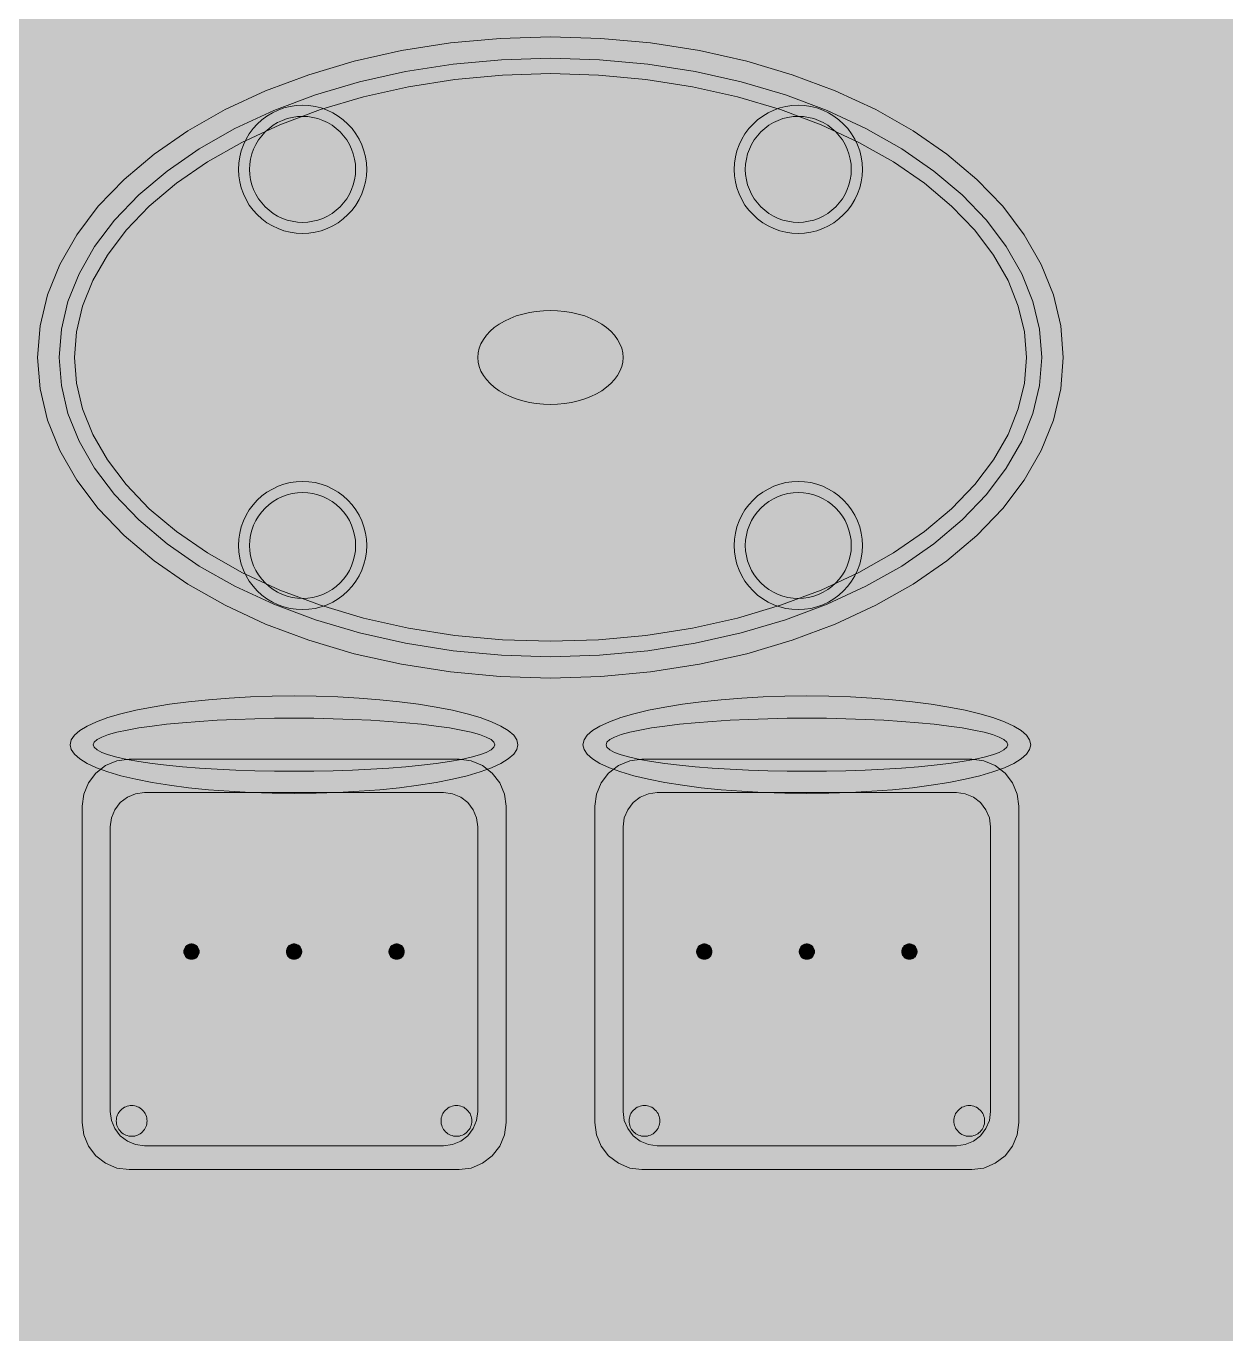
# Model space of a CAD drawing. Header units: metres. Extents: x 2172.2 to 2210.6, y 415.3 to 458.1.
# Drawn here: x 2206.698 to 2208.102, y 434.449 to 435.979 of the extents above; entities that cross this region are included whole.
import ezdxf

# ---------------------------------------------------------------- set-up
doc = ezdxf.new("R2010")
doc.units = ezdxf.units.M
for name, color, linetype, lineweight in [('NC_N1_CHAIRS', 7, 'CONTINUOUS', 13), ('NC_N1_FLOOR_DECOR', 32, 'CONTINUOUS', 13), ('NC_N1_TABLES', 7, 'CONTINUOUS', 13)]:
    doc.layers.add(name, color=color, linetype=linetype, lineweight=lineweight)

# ---------------------------------------------------------------- blocks, each defined once
blk = doc.blocks.new('NC_N1_MIXED_FLOOR_TRIANGLE_L_3')
at = {"true_color": 0xeff0ee}
h = blk.add_hatch(color=256, dxfattribs=at)
h.dxf.hatch_style = 1
h.paths.add_polyline_path([(20.1194, 2.6407), (20.1194, 2.6399), (20.1195, 2.6395), (20.1202, 2.6236), (20.1205, 2.6212), (20.1209, 2.6188), (20.1217, 2.6165), (20.1226, 2.6142), (20.1238, 2.612), (20.1251, 2.61), (20.1267, 2.6081), (20.1284, 2.6064), (20.1303, 2.6048), (20.1323, 2.6034), (20.1345, 2.6023), (20.1368, 2.6013), (20.1391, 2.6006), (20.1415, 2.6001), (20.143, 2.6), (20.144, 2.5999), (20.1598, 2.5991), (20.1611, 2.5991), (20.2171, 2.5991), (20.2514, 2.5991), (20.2514, -5.093), (12.4273, 2.7311), (20.1194, 2.7311), (20.1194, 2.6753)])
blk = doc.blocks.new('NC_N1_DINING_2')
at = {"true_color": 0xf6f5ef}
h = blk.add_hatch(color=256, dxfattribs=at)
h.dxf.hatch_style = 1
h.paths.add_polyline_path([(0.6, 0), (0.5971, 0.0368), (0.5885, 0.0732), (0.5742, 0.1089), (0.5543, 0.1435), (0.5292, 0.1768), (0.4989, 0.2083), (0.4638, 0.2379), (0.4243, 0.2652), (0.3806, 0.2899), (0.3333, 0.3118), (0.2828, 0.3307), (0.2296, 0.3465), (0.1742, 0.3589), (0.1171, 0.3678), (0.0588, 0.3732), (0, 0.375), (-0.0588, 0.3732), (-0.1171, 0.3678), (-0.1742, 0.3589), (-0.2296, 0.3465), (-0.2828, 0.3307), (-0.3333, 0.3118), (-0.3806, 0.2899), (-0.4243, 0.2652), (-0.4638, 0.2379), (-0.4989, 0.2083), (-0.5292, 0.1768), (-0.5543, 0.1435), (-0.5742, 0.1089), (-0.5885, 0.0732), (-0.5971, 0.0368), (-0.6, 0), (-0.5971, -0.0368), (-0.5885, -0.0732), (-0.5742, -0.1089), (-0.5543, -0.1435), (-0.5292, -0.1768), (-0.4989, -0.2083), (-0.4638, -0.2379), (-0.4243, -0.2652), (-0.3806, -0.2899), (-0.3333, -0.3118), (-0.2828, -0.3307), (-0.2296, -0.3465), (-0.1742, -0.3589), (-0.1171, -0.3678), (-0.0588, -0.3732), (0, -0.375), (0.0588, -0.3732), (0.1171, -0.3678), (0.1742, -0.3589), (0.2296, -0.3465), (0.2828, -0.3307), (0.3333, -0.3118), (0.3806, -0.2899), (0.4243, -0.2652), (0.4638, -0.2379), (0.4989, -0.2083), (0.5292, -0.1768), (0.5543, -0.1435), (0.5742, -0.1089), (0.5885, -0.0732), (0.5971, -0.0368)])
at = {"color": 0, "linetype": 'CONTINUOUS', "lineweight": -2, "true_color": 0x2d3540}
blk.add_lwpolyline([(0.6, 0), (0.5971, 0.0368), (0.5885, 0.0732), (0.5742, 0.1089), (0.5543, 0.1435), (0.5292, 0.1768), (0.4989, 0.2083), (0.4638, 0.2379), (0.4243, 0.2652), (0.3806, 0.2899), (0.3333, 0.3118), (0.2828, 0.3307), (0.2296, 0.3465), (0.1742, 0.3589), (0.1171, 0.3678), (0.0588, 0.3732), (0, 0.375), (-0.0588, 0.3732), (-0.1171, 0.3678), (-0.1742, 0.3589), (-0.2296, 0.3465), (-0.2828, 0.3307), (-0.3333, 0.3118), (-0.3806, 0.2899), (-0.4243, 0.2652), (-0.4638, 0.2379), (-0.4989, 0.2083), (-0.5292, 0.1768), (-0.5543, 0.1435), (-0.5742, 0.1089), (-0.5885, 0.0732), (-0.5971, 0.0368), (-0.6, 0), (-0.5971, -0.0368), (-0.5885, -0.0732), (-0.5742, -0.1089), (-0.5543, -0.1435), (-0.5292, -0.1768), (-0.4989, -0.2083), (-0.4638, -0.2379), (-0.4243, -0.2652), (-0.3806, -0.2899), (-0.3333, -0.3118), (-0.2828, -0.3307), (-0.2296, -0.3465), (-0.1742, -0.3589), (-0.1171, -0.3678), (-0.0588, -0.3732), (0, -0.375), (0.0588, -0.3732), (0.1171, -0.3678), (0.1742, -0.3589), (0.2296, -0.3465), (0.2828, -0.3307), (0.3333, -0.3118), (0.3806, -0.2899), (0.4243, -0.2652), (0.4638, -0.2379), (0.4989, -0.2083), (0.5292, -0.1768), (0.5543, -0.1435), (0.5742, -0.1089), (0.5885, -0.0732), (0.5971, -0.0368)], close=True, dxfattribs=at)
at = {"color": 0, "linetype": 'CONTINUOUS', "lineweight": -2, "true_color": 0xa38246}
for points in [[(0.5749, 0), (0.5723, -0.0329), (0.5646, -0.0656), (0.5516, -0.0979), (0.5334, -0.1297), (0.5101, -0.1605), (0.4818, -0.1901), (0.4486, -0.218), (0.411, -0.244), (0.3692, -0.2676), (0.3237, -0.2887), (0.2749, -0.307), (0.2233, -0.3222), (0.1695, -0.3343), (0.114, -0.343), (0.0573, -0.3482), (0, -0.35), (-0.0573, -0.3482), (-0.114, -0.343), (-0.1695, -0.3343), (-0.2233, -0.3222), (-0.2749, -0.307), (-0.3237, -0.2887), (-0.3692, -0.2676), (-0.411, -0.244), (-0.4486, -0.218), (-0.4818, -0.1901), (-0.5101, -0.1605), (-0.5334, -0.1297), (-0.5516, -0.0979), (-0.5646, -0.0656), (-0.5723, -0.0329), (-0.5749, 0), (-0.5723, 0.0329), (-0.5646, 0.0656), (-0.5516, 0.0979), (-0.5334, 0.1297), (-0.5101, 0.1605), (-0.4818, 0.1901), (-0.4486, 0.218), (-0.411, 0.244), (-0.3692, 0.2676), (-0.3237, 0.2887), (-0.2749, 0.307), (-0.2233, 0.3222), (-0.1695, 0.3343), (-0.114, 0.343), (-0.0573, 0.3482), (0, 0.35), (0.0573, 0.3482), (0.114, 0.343), (0.1695, 0.3343), (0.2233, 0.3222), (0.2749, 0.307), (0.3237, 0.2887), (0.3692, 0.2676), (0.411, 0.244), (0.4486, 0.218), (0.4818, 0.1901), (0.5101, 0.1605), (0.5334, 0.1297), (0.5516, 0.0979), (0.5646, 0.0656), (0.5723, 0.0329)], [(0.5569, 0), (0.5545, -0.0301), (0.5474, -0.0601), (0.5354, -0.0901), (0.5184, -0.1198), (0.4964, -0.1488), (0.4694, -0.1769), (0.4377, -0.2037), (0.4014, -0.2287), (0.361, -0.2516), (0.3167, -0.2721), (0.2692, -0.2899), (0.2188, -0.3048), (0.1661, -0.3166), (0.1117, -0.3251), (0.0562, -0.3303), (0, -0.332), (-0.0562, -0.3303), (-0.1117, -0.3251), (-0.1661, -0.3166), (-0.2188, -0.3048), (-0.2692, -0.2899), (-0.3167, -0.2721), (-0.361, -0.2516), (-0.4014, -0.2287), (-0.4377, -0.2037), (-0.4694, -0.1769), (-0.4964, -0.1488), (-0.5184, -0.1198), (-0.5354, -0.0901), (-0.5474, -0.0601), (-0.5545, -0.0301), (-0.5569, 0), (-0.5545, 0.0301), (-0.5474, 0.0601), (-0.5354, 0.0901), (-0.5184, 0.1198), (-0.4964, 0.1488), (-0.4694, 0.1769), (-0.4377, 0.2037), (-0.4014, 0.2287), (-0.361, 0.2516), (-0.3167, 0.2721), (-0.2692, 0.2899), (-0.2188, 0.3048), (-0.1661, 0.3166), (-0.1117, 0.3251), (-0.0562, 0.3303), (0, 0.332), (0.0562, 0.3303), (0.1117, 0.3251), (0.1661, 0.3166), (0.2188, 0.3048), (0.2692, 0.2899), (0.3167, 0.2721), (0.361, 0.2516), (0.4014, 0.2287), (0.4377, 0.2037), (0.4694, 0.1769), (0.4964, 0.1488), (0.5184, 0.1198), (0.5354, 0.0901), (0.5474, 0.0601), (0.5545, 0.0301)], [(-0.228, 0.22), (-0.2283, 0.2139), (-0.2292, 0.2079), (-0.2307, 0.202), (-0.2327, 0.1963), (-0.2353, 0.1908), (-0.2384, 0.1856), (-0.2421, 0.1807), (-0.2462, 0.1762), (-0.2507, 0.1721), (-0.2556, 0.1684), (-0.2608, 0.1653), (-0.2663, 0.1627), (-0.272, 0.1607), (-0.2779, 0.1592), (-0.2839, 0.1583), (-0.29, 0.158), (-0.2961, 0.1583), (-0.3021, 0.1592), (-0.308, 0.1607), (-0.3137, 0.1627), (-0.3192, 0.1653), (-0.3244, 0.1684), (-0.3293, 0.1721), (-0.3338, 0.1762), (-0.3379, 0.1807), (-0.3416, 0.1856), (-0.3447, 0.1908), (-0.3473, 0.1963), (-0.3493, 0.202), (-0.3508, 0.2079), (-0.3517, 0.2139), (-0.352, 0.22), (-0.3517, 0.2261), (-0.3508, 0.2321), (-0.3493, 0.238), (-0.3473, 0.2437), (-0.3447, 0.2492), (-0.3416, 0.2544), (-0.3379, 0.2593), (-0.3338, 0.2638), (-0.3293, 0.2679), (-0.3244, 0.2716), (-0.3192, 0.2747), (-0.3137, 0.2773), (-0.308, 0.2793), (-0.3021, 0.2808), (-0.2961, 0.2817), (-0.29, 0.282), (-0.2839, 0.2817), (-0.2779, 0.2808), (-0.272, 0.2793), (-0.2663, 0.2773), (-0.2608, 0.2747), (-0.2556, 0.2716), (-0.2507, 0.2679), (-0.2462, 0.2638), (-0.2421, 0.2593), (-0.2384, 0.2544), (-0.2353, 0.2492), (-0.2327, 0.2437), (-0.2307, 0.238), (-0.2292, 0.2321), (-0.2283, 0.2261)], [(0.352, 0.22), (0.3517, 0.2139), (0.3508, 0.2079), (0.3493, 0.202), (0.3473, 0.1963), (0.3447, 0.1908), (0.3416, 0.1856), (0.3379, 0.1807), (0.3338, 0.1762), (0.3293, 0.1721), (0.3244, 0.1684), (0.3192, 0.1653), (0.3137, 0.1627), (0.308, 0.1607), (0.3021, 0.1592), (0.2961, 0.1583), (0.29, 0.158), (0.2839, 0.1583), (0.2779, 0.1592), (0.272, 0.1607), (0.2663, 0.1627), (0.2608, 0.1653), (0.2556, 0.1684), (0.2507, 0.1721), (0.2462, 0.1762), (0.2421, 0.1807), (0.2384, 0.1856), (0.2353, 0.1908), (0.2327, 0.1963), (0.2307, 0.202), (0.2292, 0.2079), (0.2283, 0.2139), (0.228, 0.22), (0.2283, 0.2261), (0.2292, 0.2321), (0.2307, 0.238), (0.2327, 0.2437), (0.2353, 0.2492), (0.2384, 0.2544), (0.2421, 0.2593), (0.2462, 0.2638), (0.2507, 0.2679), (0.2556, 0.2716), (0.2608, 0.2747), (0.2663, 0.2773), (0.272, 0.2793), (0.2779, 0.2808), (0.2839, 0.2817), (0.29, 0.282), (0.2961, 0.2817), (0.3021, 0.2808), (0.308, 0.2793), (0.3137, 0.2773), (0.3192, 0.2747), (0.3244, 0.2716), (0.3293, 0.2679), (0.3338, 0.2638), (0.3379, 0.2593), (0.3416, 0.2544), (0.3447, 0.2492), (0.3473, 0.2437), (0.3493, 0.238), (0.3508, 0.2321), (0.3517, 0.2261)], [(0.085, 0), (0.0846, 0.0054), (0.0834, 0.0107), (0.0813, 0.016), (0.0785, 0.021), (0.075, 0.0259), (0.0707, 0.0306), (0.0657, 0.0349), (0.0601, 0.0389), (0.0539, 0.0425), (0.0472, 0.0457), (0.0401, 0.0485), (0.0325, 0.0508), (0.0247, 0.0526), (0.0166, 0.0539), (0.0083, 0.0547), (0, 0.055), (-0.0083, 0.0547), (-0.0166, 0.0539), (-0.0247, 0.0526), (-0.0325, 0.0508), (-0.0401, 0.0485), (-0.0472, 0.0457), (-0.0539, 0.0425), (-0.0601, 0.0389), (-0.0657, 0.0349), (-0.0707, 0.0306), (-0.075, 0.0259), (-0.0785, 0.021), (-0.0813, 0.016), (-0.0834, 0.0107), (-0.0846, 0.0054), (-0.085, 0), (-0.0846, -0.0054), (-0.0834, -0.0107), (-0.0813, -0.016), (-0.0785, -0.021), (-0.075, -0.0259), (-0.0707, -0.0306), (-0.0657, -0.0349), (-0.0601, -0.0389), (-0.0539, -0.0425), (-0.0472, -0.0457), (-0.0401, -0.0485), (-0.0325, -0.0508), (-0.0247, -0.0526), (-0.0166, -0.0539), (-0.0083, -0.0547), (0, -0.055), (0.0083, -0.0547), (0.0166, -0.0539), (0.0247, -0.0526), (0.0325, -0.0508), (0.0401, -0.0485), (0.0472, -0.0457), (0.0539, -0.0425), (0.0601, -0.0389), (0.0657, -0.0349), (0.0707, -0.0306), (0.075, -0.0259), (0.0785, -0.021), (0.0813, -0.016), (0.0834, -0.0107), (0.0846, -0.0054)], [(-0.228, -0.22), (-0.2283, -0.2261), (-0.2292, -0.2321), (-0.2307, -0.238), (-0.2327, -0.2437), (-0.2353, -0.2492), (-0.2384, -0.2544), (-0.2421, -0.2593), (-0.2462, -0.2638), (-0.2507, -0.2679), (-0.2556, -0.2716), (-0.2608, -0.2747), (-0.2663, -0.2773), (-0.272, -0.2793), (-0.2779, -0.2808), (-0.2839, -0.2817), (-0.29, -0.282), (-0.2961, -0.2817), (-0.3021, -0.2808), (-0.308, -0.2793), (-0.3137, -0.2773), (-0.3192, -0.2747), (-0.3244, -0.2716), (-0.3293, -0.2679), (-0.3338, -0.2638), (-0.3379, -0.2593), (-0.3416, -0.2544), (-0.3447, -0.2492), (-0.3473, -0.2437), (-0.3493, -0.238), (-0.3508, -0.2321), (-0.3517, -0.2261), (-0.352, -0.22), (-0.3517, -0.2139), (-0.3508, -0.2079), (-0.3493, -0.202), (-0.3473, -0.1963), (-0.3447, -0.1908), (-0.3416, -0.1856), (-0.3379, -0.1807), (-0.3338, -0.1762), (-0.3293, -0.1721), (-0.3244, -0.1684), (-0.3192, -0.1653), (-0.3137, -0.1627), (-0.308, -0.1607), (-0.3021, -0.1592), (-0.2961, -0.1583), (-0.29, -0.158), (-0.2839, -0.1583), (-0.2779, -0.1592), (-0.272, -0.1607), (-0.2663, -0.1627), (-0.2608, -0.1653), (-0.2556, -0.1684), (-0.2507, -0.1721), (-0.2462, -0.1762), (-0.2421, -0.1807), (-0.2384, -0.1856), (-0.2353, -0.1908), (-0.2327, -0.1963), (-0.2307, -0.202), (-0.2292, -0.2079), (-0.2283, -0.2139)], [(0.352, -0.22), (0.3517, -0.2261), (0.3508, -0.2321), (0.3493, -0.238), (0.3473, -0.2437), (0.3447, -0.2492), (0.3416, -0.2544), (0.3379, -0.2593), (0.3338, -0.2638), (0.3293, -0.2679), (0.3244, -0.2716), (0.3192, -0.2747), (0.3137, -0.2773), (0.308, -0.2793), (0.3021, -0.2808), (0.2961, -0.2817), (0.29, -0.282), (0.2839, -0.2817), (0.2779, -0.2808), (0.272, -0.2793), (0.2663, -0.2773), (0.2608, -0.2747), (0.2556, -0.2716), (0.2507, -0.2679), (0.2462, -0.2638), (0.2421, -0.2593), (0.2384, -0.2544), (0.2353, -0.2492), (0.2327, -0.2437), (0.2307, -0.238), (0.2292, -0.2321), (0.2283, -0.2261), (0.228, -0.22), (0.2283, -0.2139), (0.2292, -0.2079), (0.2307, -0.202), (0.2327, -0.1963), (0.2353, -0.1908), (0.2384, -0.1856), (0.2421, -0.1807), (0.2462, -0.1762), (0.2507, -0.1721), (0.2556, -0.1684), (0.2608, -0.1653), (0.2663, -0.1627), (0.272, -0.1607), (0.2779, -0.1592), (0.2839, -0.1583), (0.29, -0.158), (0.2961, -0.1583), (0.3021, -0.1592), (0.308, -0.1607), (0.3137, -0.1627), (0.3192, -0.1653), (0.3244, -0.1684), (0.3293, -0.1721), (0.3338, -0.1762), (0.3379, -0.1807), (0.3416, -0.1856), (0.3447, -0.1908), (0.3473, -0.1963), (0.3493, -0.202), (0.3508, -0.2079), (0.3517, -0.2139)]]:
    blk.add_lwpolyline(points, close=True, dxfattribs=at)
at = {"color": 0, "linetype": 'CONTINUOUS', "lineweight": -2, "true_color": 0x89939a}
for points in [[(-0.215, 0.22), (-0.2154, 0.2126), (-0.2164, 0.2054), (-0.2182, 0.1982), (-0.2207, 0.1913), (-0.2239, 0.1846), (-0.2276, 0.1783), (-0.232, 0.1724), (-0.237, 0.167), (-0.2424, 0.162), (-0.2483, 0.1576), (-0.2546, 0.1539), (-0.2613, 0.1507), (-0.2682, 0.1482), (-0.2754, 0.1464), (-0.2826, 0.1454), (-0.29, 0.145), (-0.2974, 0.1454), (-0.3046, 0.1464), (-0.3118, 0.1482), (-0.3187, 0.1507), (-0.3254, 0.1539), (-0.3317, 0.1576), (-0.3376, 0.162), (-0.343, 0.167), (-0.348, 0.1724), (-0.3524, 0.1783), (-0.3561, 0.1846), (-0.3593, 0.1913), (-0.3618, 0.1982), (-0.3636, 0.2054), (-0.3646, 0.2126), (-0.365, 0.22), (-0.3646, 0.2274), (-0.3636, 0.2346), (-0.3618, 0.2418), (-0.3593, 0.2487), (-0.3561, 0.2554), (-0.3524, 0.2617), (-0.348, 0.2676), (-0.343, 0.273), (-0.3376, 0.278), (-0.3317, 0.2824), (-0.3254, 0.2861), (-0.3187, 0.2893), (-0.3118, 0.2918), (-0.3046, 0.2936), (-0.2974, 0.2946), (-0.29, 0.295), (-0.2826, 0.2946), (-0.2754, 0.2936), (-0.2682, 0.2918), (-0.2613, 0.2893), (-0.2546, 0.2861), (-0.2483, 0.2824), (-0.2424, 0.278), (-0.237, 0.273), (-0.232, 0.2676), (-0.2276, 0.2617), (-0.2239, 0.2554), (-0.2207, 0.2487), (-0.2182, 0.2418), (-0.2164, 0.2346), (-0.2154, 0.2274)], [(0.365, 0.22), (0.3646, 0.2126), (0.3636, 0.2054), (0.3618, 0.1982), (0.3593, 0.1913), (0.3561, 0.1846), (0.3524, 0.1783), (0.348, 0.1724), (0.343, 0.167), (0.3376, 0.162), (0.3317, 0.1576), (0.3254, 0.1539), (0.3187, 0.1507), (0.3118, 0.1482), (0.3046, 0.1464), (0.2974, 0.1454), (0.29, 0.145), (0.2826, 0.1454), (0.2754, 0.1464), (0.2682, 0.1482), (0.2613, 0.1507), (0.2546, 0.1539), (0.2483, 0.1576), (0.2424, 0.162), (0.237, 0.167), (0.232, 0.1724), (0.2276, 0.1783), (0.2239, 0.1846), (0.2207, 0.1913), (0.2182, 0.1982), (0.2164, 0.2054), (0.2154, 0.2126), (0.215, 0.22), (0.2154, 0.2274), (0.2164, 0.2346), (0.2182, 0.2418), (0.2207, 0.2487), (0.2239, 0.2554), (0.2276, 0.2617), (0.232, 0.2676), (0.237, 0.273), (0.2424, 0.278), (0.2483, 0.2824), (0.2546, 0.2861), (0.2613, 0.2893), (0.2682, 0.2918), (0.2754, 0.2936), (0.2826, 0.2946), (0.29, 0.295), (0.2974, 0.2946), (0.3046, 0.2936), (0.3118, 0.2918), (0.3187, 0.2893), (0.3254, 0.2861), (0.3317, 0.2824), (0.3376, 0.278), (0.343, 0.273), (0.348, 0.2676), (0.3524, 0.2617), (0.3561, 0.2554), (0.3593, 0.2487), (0.3618, 0.2418), (0.3636, 0.2346), (0.3646, 0.2274)], [(-0.215, -0.22), (-0.2154, -0.2274), (-0.2164, -0.2346), (-0.2182, -0.2418), (-0.2207, -0.2487), (-0.2239, -0.2554), (-0.2276, -0.2617), (-0.232, -0.2676), (-0.237, -0.273), (-0.2424, -0.278), (-0.2483, -0.2824), (-0.2546, -0.2861), (-0.2613, -0.2893), (-0.2682, -0.2918), (-0.2754, -0.2936), (-0.2826, -0.2946), (-0.29, -0.295), (-0.2974, -0.2946), (-0.3046, -0.2936), (-0.3118, -0.2918), (-0.3187, -0.2893), (-0.3254, -0.2861), (-0.3317, -0.2824), (-0.3376, -0.278), (-0.343, -0.273), (-0.348, -0.2676), (-0.3524, -0.2617), (-0.3561, -0.2554), (-0.3593, -0.2487), (-0.3618, -0.2418), (-0.3636, -0.2346), (-0.3646, -0.2274), (-0.365, -0.22), (-0.3646, -0.2126), (-0.3636, -0.2054), (-0.3618, -0.1982), (-0.3593, -0.1913), (-0.3561, -0.1846), (-0.3524, -0.1783), (-0.348, -0.1724), (-0.343, -0.167), (-0.3376, -0.162), (-0.3317, -0.1576), (-0.3254, -0.1539), (-0.3187, -0.1507), (-0.3118, -0.1482), (-0.3046, -0.1464), (-0.2974, -0.1454), (-0.29, -0.145), (-0.2826, -0.1454), (-0.2754, -0.1464), (-0.2682, -0.1482), (-0.2613, -0.1507), (-0.2546, -0.1539), (-0.2483, -0.1576), (-0.2424, -0.162), (-0.237, -0.167), (-0.232, -0.1724), (-0.2276, -0.1783), (-0.2239, -0.1846), (-0.2207, -0.1913), (-0.2182, -0.1982), (-0.2164, -0.2054), (-0.2154, -0.2126)], [(0.365, -0.22), (0.3646, -0.2274), (0.3636, -0.2346), (0.3618, -0.2418), (0.3593, -0.2487), (0.3561, -0.2554), (0.3524, -0.2617), (0.348, -0.2676), (0.343, -0.273), (0.3376, -0.278), (0.3317, -0.2824), (0.3254, -0.2861), (0.3187, -0.2893), (0.3118, -0.2918), (0.3046, -0.2936), (0.2974, -0.2946), (0.29, -0.295), (0.2826, -0.2946), (0.2754, -0.2936), (0.2682, -0.2918), (0.2613, -0.2893), (0.2546, -0.2861), (0.2483, -0.2824), (0.2424, -0.278), (0.237, -0.273), (0.232, -0.2676), (0.2276, -0.2617), (0.2239, -0.2554), (0.2207, -0.2487), (0.2182, -0.2418), (0.2164, -0.2346), (0.2154, -0.2274), (0.215, -0.22), (0.2154, -0.2126), (0.2164, -0.2054), (0.2182, -0.1982), (0.2207, -0.1913), (0.2239, -0.1846), (0.2276, -0.1783), (0.232, -0.1724), (0.237, -0.167), (0.2424, -0.162), (0.2483, -0.1576), (0.2546, -0.1539), (0.2613, -0.1507), (0.2682, -0.1482), (0.2754, -0.1464), (0.2826, -0.1454), (0.29, -0.145), (0.2974, -0.1454), (0.3046, -0.1464), (0.3118, -0.1482), (0.3187, -0.1507), (0.3254, -0.1539), (0.3317, -0.1576), (0.3376, -0.162), (0.343, -0.167), (0.348, -0.1724), (0.3524, -0.1783), (0.3561, -0.1846), (0.3593, -0.1913), (0.3618, -0.1982), (0.3636, -0.2054), (0.3646, -0.2126)]]:
    blk.add_lwpolyline(points, close=True, dxfattribs=at)
blk = doc.blocks.new('NC_N1_CHAIR_IVORY')
at = {"true_color": 0xf6f5ef}
h = blk.add_hatch(color=256, dxfattribs=at)
h.dxf.hatch_style = 1
h.paths.add_polyline_path([(0.262, 0.222), (0.2607, 0.2276), (0.257, 0.2331), (0.2507, 0.2385), (0.2421, 0.2438), (0.2311, 0.2489), (0.2178, 0.2537), (0.2025, 0.2582), (0.1853, 0.2623), (0.1662, 0.2661), (0.1456, 0.2694), (0.1235, 0.2723), (0.1003, 0.2747), (0.0761, 0.2765), (0.0511, 0.2779), (0.0257, 0.2787), (0, 0.279), (-0.0257, 0.2787), (-0.0511, 0.2779), (-0.0761, 0.2765), (-0.1003, 0.2747), (-0.1235, 0.2723), (-0.1456, 0.2694), (-0.1662, 0.2661), (-0.1853, 0.2623), (-0.2025, 0.2582), (-0.2178, 0.2537), (-0.2311, 0.2489), (-0.2421, 0.2438), (-0.2507, 0.2385), (-0.257, 0.2331), (-0.2607, 0.2276), (-0.262, 0.222), (-0.2607, 0.2164), (-0.257, 0.2109), (-0.2507, 0.2055), (-0.2421, 0.2002), (-0.2311, 0.1951), (-0.2178, 0.1903), (-0.2025, 0.1858), (-0.1853, 0.1817), (-0.1662, 0.1779), (-0.1456, 0.1746), (-0.1235, 0.1717), (-0.1003, 0.1693), (-0.0761, 0.1675), (-0.0511, 0.1661), (-0.0257, 0.1653), (0, 0.165), (0.0257, 0.1653), (0.0511, 0.1661), (0.0761, 0.1675), (0.1003, 0.1693), (0.1235, 0.1717), (0.1456, 0.1746), (0.1662, 0.1779), (0.1853, 0.1817), (0.2025, 0.1858), (0.2178, 0.1903), (0.2311, 0.1951), (0.2421, 0.2002), (0.2507, 0.2055), (0.257, 0.2109), (0.2607, 0.2164)])
at = {"true_color": 0xdbe4e9}
h = blk.add_hatch(color=256, dxfattribs=at)
h.dxf.hatch_style = 1
h.paths.add_polyline_path([(0.193, -0.275), (-0.193, -0.275), (-0.2072, -0.2731), (-0.2205, -0.2676), (-0.2319, -0.2589), (-0.2406, -0.2475), (-0.2461, -0.2342), (-0.248, -0.22), (-0.248, 0.15), (-0.2461, 0.1642), (-0.2406, 0.1775), (-0.2319, 0.1889), (-0.2205, 0.1976), (-0.2072, 0.2031), (-0.193, 0.205), (0.193, 0.205), (0.2072, 0.2031), (0.2205, 0.1976), (0.2319, 0.1889), (0.2406, 0.1775), (0.2461, 0.1642), (0.248, 0.15), (0.248, -0.22), (0.2461, -0.2342), (0.2406, -0.2475), (0.2319, -0.2589), (0.2205, -0.2676), (0.2072, -0.2731)])
at = {"true_color": 0xa38246}
h = blk.add_hatch(color=256, dxfattribs=at)
h.dxf.hatch_style = 1
h.paths.add_polyline_path([(-0.111, -0.02), (-0.111, -0.0209), (-0.1112, -0.0218), (-0.1114, -0.0226), (-0.1117, -0.0234), (-0.1121, -0.0242), (-0.1125, -0.025), (-0.113, -0.0257), (-0.1136, -0.0264), (-0.1143, -0.027), (-0.115, -0.0275), (-0.1158, -0.0279), (-0.1166, -0.0283), (-0.1174, -0.0286), (-0.1182, -0.0288), (-0.1191, -0.029), (-0.12, -0.029), (-0.1209, -0.029), (-0.1218, -0.0288), (-0.1226, -0.0286), (-0.1234, -0.0283), (-0.1242, -0.0279), (-0.125, -0.0275), (-0.1257, -0.027), (-0.1264, -0.0264), (-0.127, -0.0257), (-0.1275, -0.025), (-0.1279, -0.0242), (-0.1283, -0.0234), (-0.1286, -0.0226), (-0.1288, -0.0218), (-0.129, -0.0209), (-0.129, -0.02), (-0.129, -0.0191), (-0.1288, -0.0182), (-0.1286, -0.0174), (-0.1283, -0.0166), (-0.1279, -0.0158), (-0.1275, -0.015), (-0.127, -0.0143), (-0.1264, -0.0136), (-0.1257, -0.013), (-0.125, -0.0125), (-0.1242, -0.0121), (-0.1234, -0.0117), (-0.1226, -0.0114), (-0.1218, -0.0112), (-0.1209, -0.011), (-0.12, -0.011), (-0.1191, -0.011), (-0.1182, -0.0112), (-0.1174, -0.0114), (-0.1166, -0.0117), (-0.1158, -0.0121), (-0.115, -0.0125), (-0.1143, -0.013), (-0.1136, -0.0136), (-0.113, -0.0143), (-0.1125, -0.015), (-0.1121, -0.0158), (-0.1117, -0.0166), (-0.1114, -0.0174), (-0.1112, -0.0182), (-0.111, -0.0191)])
h = blk.add_hatch(color=256, dxfattribs=at)
h.dxf.hatch_style = 1
h.paths.add_polyline_path([(0.009, -0.02), (0.009, -0.0209), (0.0088, -0.0218), (0.0086, -0.0226), (0.0083, -0.0234), (0.0079, -0.0242), (0.0075, -0.025), (0.007, -0.0257), (0.0064, -0.0264), (0.0057, -0.027), (0.005, -0.0275), (0.0042, -0.0279), (0.0034, -0.0283), (0.0026, -0.0286), (0.0018, -0.0288), (0.0009, -0.029), (0, -0.029), (-0.0009, -0.029), (-0.0018, -0.0288), (-0.0026, -0.0286), (-0.0034, -0.0283), (-0.0042, -0.0279), (-0.005, -0.0275), (-0.0057, -0.027), (-0.0064, -0.0264), (-0.007, -0.0257), (-0.0075, -0.025), (-0.0079, -0.0242), (-0.0083, -0.0234), (-0.0086, -0.0226), (-0.0088, -0.0218), (-0.009, -0.0209), (-0.009, -0.02), (-0.009, -0.0191), (-0.0088, -0.0182), (-0.0086, -0.0174), (-0.0083, -0.0166), (-0.0079, -0.0158), (-0.0075, -0.015), (-0.007, -0.0143), (-0.0064, -0.0136), (-0.0057, -0.013), (-0.005, -0.0125), (-0.0042, -0.0121), (-0.0034, -0.0117), (-0.0026, -0.0114), (-0.0018, -0.0112), (-0.0009, -0.011), (0, -0.011), (0.0009, -0.011), (0.0018, -0.0112), (0.0026, -0.0114), (0.0034, -0.0117), (0.0042, -0.0121), (0.005, -0.0125), (0.0057, -0.013), (0.0064, -0.0136), (0.007, -0.0143), (0.0075, -0.015), (0.0079, -0.0158), (0.0083, -0.0166), (0.0086, -0.0174), (0.0088, -0.0182), (0.009, -0.0191)])
h = blk.add_hatch(color=256, dxfattribs=at)
h.dxf.hatch_style = 1
h.paths.add_polyline_path([(0.129, -0.02), (0.129, -0.0209), (0.1288, -0.0218), (0.1286, -0.0226), (0.1283, -0.0234), (0.1279, -0.0242), (0.1275, -0.025), (0.127, -0.0257), (0.1264, -0.0264), (0.1257, -0.027), (0.125, -0.0275), (0.1242, -0.0279), (0.1234, -0.0283), (0.1226, -0.0286), (0.1218, -0.0288), (0.1209, -0.029), (0.12, -0.029), (0.1191, -0.029), (0.1182, -0.0288), (0.1174, -0.0286), (0.1166, -0.0283), (0.1158, -0.0279), (0.115, -0.0275), (0.1143, -0.027), (0.1136, -0.0264), (0.113, -0.0257), (0.1125, -0.025), (0.1121, -0.0242), (0.1117, -0.0234), (0.1114, -0.0226), (0.1112, -0.0218), (0.111, -0.0209), (0.111, -0.02), (0.111, -0.0191), (0.1112, -0.0182), (0.1114, -0.0174), (0.1117, -0.0166), (0.1121, -0.0158), (0.1125, -0.015), (0.113, -0.0143), (0.1136, -0.0136), (0.1143, -0.013), (0.115, -0.0125), (0.1158, -0.0121), (0.1166, -0.0117), (0.1174, -0.0114), (0.1182, -0.0112), (0.1191, -0.011), (0.12, -0.011), (0.1209, -0.011), (0.1218, -0.0112), (0.1226, -0.0114), (0.1234, -0.0117), (0.1242, -0.0121), (0.125, -0.0125), (0.1257, -0.013), (0.1264, -0.0136), (0.127, -0.0143), (0.1275, -0.015), (0.1279, -0.0158), (0.1283, -0.0166), (0.1286, -0.0174), (0.1288, -0.0182), (0.129, -0.0191)])
h = blk.add_hatch(color=256, dxfattribs=at)
h.dxf.hatch_style = 1
h.paths.add_polyline_path([(-0.172, -0.218), (-0.1721, -0.2198), (-0.1723, -0.2215), (-0.1728, -0.2232), (-0.1734, -0.2249), (-0.1741, -0.2265), (-0.175, -0.228), (-0.1761, -0.2294), (-0.1773, -0.2307), (-0.1786, -0.2319), (-0.18, -0.233), (-0.1815, -0.2339), (-0.1831, -0.2346), (-0.1848, -0.2352), (-0.1865, -0.2357), (-0.1882, -0.2359), (-0.19, -0.236), (-0.1918, -0.2359), (-0.1935, -0.2357), (-0.1952, -0.2352), (-0.1969, -0.2346), (-0.1985, -0.2339), (-0.2, -0.233), (-0.2014, -0.2319), (-0.2027, -0.2307), (-0.2039, -0.2294), (-0.205, -0.228), (-0.2059, -0.2265), (-0.2066, -0.2249), (-0.2072, -0.2232), (-0.2077, -0.2215), (-0.2079, -0.2198), (-0.208, -0.218), (-0.2079, -0.2162), (-0.2077, -0.2145), (-0.2072, -0.2128), (-0.2066, -0.2111), (-0.2059, -0.2095), (-0.205, -0.208), (-0.2039, -0.2066), (-0.2027, -0.2053), (-0.2014, -0.2041), (-0.2, -0.203), (-0.1985, -0.2021), (-0.1969, -0.2014), (-0.1952, -0.2008), (-0.1935, -0.2003), (-0.1918, -0.2001), (-0.19, -0.2), (-0.1882, -0.2001), (-0.1865, -0.2003), (-0.1848, -0.2008), (-0.1831, -0.2014), (-0.1815, -0.2021), (-0.18, -0.203), (-0.1786, -0.2041), (-0.1773, -0.2053), (-0.1761, -0.2066), (-0.175, -0.208), (-0.1741, -0.2095), (-0.1734, -0.2111), (-0.1728, -0.2128), (-0.1723, -0.2145), (-0.1721, -0.2162)])
h = blk.add_hatch(color=256, dxfattribs=at)
h.dxf.hatch_style = 1
h.paths.add_polyline_path([(0.208, -0.218), (0.2079, -0.2198), (0.2077, -0.2215), (0.2072, -0.2232), (0.2066, -0.2249), (0.2059, -0.2265), (0.205, -0.228), (0.2039, -0.2294), (0.2027, -0.2307), (0.2014, -0.2319), (0.2, -0.233), (0.1985, -0.2339), (0.1969, -0.2346), (0.1952, -0.2352), (0.1935, -0.2357), (0.1918, -0.2359), (0.19, -0.236), (0.1882, -0.2359), (0.1865, -0.2357), (0.1848, -0.2352), (0.1831, -0.2346), (0.1815, -0.2339), (0.18, -0.233), (0.1786, -0.2319), (0.1773, -0.2307), (0.1761, -0.2294), (0.175, -0.228), (0.1741, -0.2265), (0.1734, -0.2249), (0.1728, -0.2232), (0.1723, -0.2215), (0.1721, -0.2198), (0.172, -0.218), (0.1721, -0.2162), (0.1723, -0.2145), (0.1728, -0.2128), (0.1734, -0.2111), (0.1741, -0.2095), (0.175, -0.208), (0.1761, -0.2066), (0.1773, -0.2053), (0.1786, -0.2041), (0.18, -0.203), (0.1815, -0.2021), (0.1831, -0.2014), (0.1848, -0.2008), (0.1865, -0.2003), (0.1882, -0.2001), (0.19, -0.2), (0.1918, -0.2001), (0.1935, -0.2003), (0.1952, -0.2008), (0.1969, -0.2014), (0.1985, -0.2021), (0.2, -0.203), (0.2014, -0.2041), (0.2027, -0.2053), (0.2039, -0.2066), (0.205, -0.208), (0.2059, -0.2095), (0.2066, -0.2111), (0.2072, -0.2128), (0.2077, -0.2145), (0.2079, -0.2162)])
at = {"color": 0, "linetype": 'CONTINUOUS', "lineweight": -2, "true_color": 0x2d3540}
for points in [[(0.262, 0.222), (0.2607, 0.2276), (0.257, 0.2331), (0.2507, 0.2385), (0.2421, 0.2438), (0.2311, 0.2489), (0.2178, 0.2537), (0.2025, 0.2582), (0.1853, 0.2623), (0.1662, 0.2661), (0.1456, 0.2694), (0.1235, 0.2723), (0.1003, 0.2747), (0.0761, 0.2765), (0.0511, 0.2779), (0.0257, 0.2787), (0, 0.279), (-0.0257, 0.2787), (-0.0511, 0.2779), (-0.0761, 0.2765), (-0.1003, 0.2747), (-0.1235, 0.2723), (-0.1456, 0.2694), (-0.1662, 0.2661), (-0.1853, 0.2623), (-0.2025, 0.2582), (-0.2178, 0.2537), (-0.2311, 0.2489), (-0.2421, 0.2438), (-0.2507, 0.2385), (-0.257, 0.2331), (-0.2607, 0.2276), (-0.262, 0.222), (-0.2607, 0.2164), (-0.257, 0.2109), (-0.2507, 0.2055), (-0.2421, 0.2002), (-0.2311, 0.1951), (-0.2178, 0.1903), (-0.2025, 0.1858), (-0.1853, 0.1817), (-0.1662, 0.1779), (-0.1456, 0.1746), (-0.1235, 0.1717), (-0.1003, 0.1693), (-0.0761, 0.1675), (-0.0511, 0.1661), (-0.0257, 0.1653), (0, 0.165), (0.0257, 0.1653), (0.0511, 0.1661), (0.0761, 0.1675), (0.1003, 0.1693), (0.1235, 0.1717), (0.1456, 0.1746), (0.1662, 0.1779), (0.1853, 0.1817), (0.2025, 0.1858), (0.2178, 0.1903), (0.2311, 0.1951), (0.2421, 0.2002), (0.2507, 0.2055), (0.257, 0.2109), (0.2607, 0.2164)], [(0.193, -0.275), (-0.193, -0.275), (-0.2072, -0.2731), (-0.2205, -0.2676), (-0.2319, -0.2589), (-0.2406, -0.2475), (-0.2461, -0.2342), (-0.248, -0.22), (-0.248, 0.15), (-0.2461, 0.1642), (-0.2406, 0.1775), (-0.2319, 0.1889), (-0.2205, 0.1976), (-0.2072, 0.2031), (-0.193, 0.205), (0.193, 0.205), (0.2072, 0.2031), (0.2205, 0.1976), (0.2319, 0.1889), (0.2406, 0.1775), (0.2461, 0.1642), (0.248, 0.15), (0.248, -0.22), (0.2461, -0.2342), (0.2406, -0.2475), (0.2319, -0.2589), (0.2205, -0.2676), (0.2072, -0.2731)]]:
    blk.add_lwpolyline(points, close=True, dxfattribs=at)
at = {"color": 0, "linetype": 'CONTINUOUS', "lineweight": -2, "true_color": 0xa38246}
for points in [[(0.235, 0.222), (0.2339, 0.225), (0.2305, 0.228), (0.2249, 0.231), (0.2171, 0.2339), (0.2073, 0.2366), (0.1954, 0.2392), (0.1817, 0.2417), (0.1662, 0.2439), (0.1491, 0.246), (0.1306, 0.2478), (0.1108, 0.2493), (0.0899, 0.2506), (0.0682, 0.2517), (0.0458, 0.2524), (0.023, 0.2529), (0, 0.253), (-0.023, 0.2529), (-0.0458, 0.2524), (-0.0682, 0.2517), (-0.0899, 0.2506), (-0.1108, 0.2493), (-0.1306, 0.2478), (-0.1491, 0.246), (-0.1662, 0.2439), (-0.1817, 0.2417), (-0.1954, 0.2392), (-0.2073, 0.2366), (-0.2171, 0.2339), (-0.2249, 0.231), (-0.2305, 0.228), (-0.2339, 0.225), (-0.235, 0.222), (-0.2339, 0.219), (-0.2305, 0.216), (-0.2249, 0.213), (-0.2171, 0.2101), (-0.2073, 0.2074), (-0.1954, 0.2048), (-0.1817, 0.2023), (-0.1662, 0.2001), (-0.1491, 0.198), (-0.1306, 0.1962), (-0.1108, 0.1947), (-0.0899, 0.1934), (-0.0682, 0.1923), (-0.0458, 0.1916), (-0.023, 0.1911), (0, 0.191), (0.023, 0.1911), (0.0458, 0.1916), (0.0682, 0.1923), (0.0899, 0.1934), (0.1108, 0.1947), (0.1306, 0.1962), (0.1491, 0.198), (0.1662, 0.2001), (0.1817, 0.2023), (0.1954, 0.2048), (0.2073, 0.2074), (0.2171, 0.2101), (0.2249, 0.213), (0.2305, 0.216), (0.2339, 0.219)], [(0.175, -0.247), (-0.175, -0.247), (-0.1854, -0.2456), (-0.195, -0.2416), (-0.2033, -0.2353), (-0.2096, -0.227), (-0.2136, -0.2174), (-0.215, -0.207), (-0.215, 0.126), (-0.2136, 0.1364), (-0.2096, 0.146), (-0.2033, 0.1543), (-0.195, 0.1606), (-0.1854, 0.1646), (-0.175, 0.166), (0.175, 0.166), (0.1854, 0.1646), (0.195, 0.1606), (0.2033, 0.1543), (0.2096, 0.146), (0.2136, 0.1364), (0.215, 0.126), (0.215, -0.207), (0.2136, -0.2174), (0.2096, -0.227), (0.2033, -0.2353), (0.195, -0.2416), (0.1854, -0.2456)]]:
    blk.add_lwpolyline(points, close=True, dxfattribs=at)
at = {"color": 0, "linetype": 'CONTINUOUS', "lineweight": -2}
for points in [[(-0.111, -0.02), (-0.111, -0.0209), (-0.1112, -0.0218), (-0.1114, -0.0226), (-0.1117, -0.0234), (-0.1121, -0.0242), (-0.1125, -0.025), (-0.113, -0.0257), (-0.1136, -0.0264), (-0.1143, -0.027), (-0.115, -0.0275), (-0.1158, -0.0279), (-0.1166, -0.0283), (-0.1174, -0.0286), (-0.1182, -0.0288), (-0.1191, -0.029), (-0.12, -0.029), (-0.1209, -0.029), (-0.1218, -0.0288), (-0.1226, -0.0286), (-0.1234, -0.0283), (-0.1242, -0.0279), (-0.125, -0.0275), (-0.1257, -0.027), (-0.1264, -0.0264), (-0.127, -0.0257), (-0.1275, -0.025), (-0.1279, -0.0242), (-0.1283, -0.0234), (-0.1286, -0.0226), (-0.1288, -0.0218), (-0.129, -0.0209), (-0.129, -0.02), (-0.129, -0.0191), (-0.1288, -0.0182), (-0.1286, -0.0174), (-0.1283, -0.0166), (-0.1279, -0.0158), (-0.1275, -0.015), (-0.127, -0.0143), (-0.1264, -0.0136), (-0.1257, -0.013), (-0.125, -0.0125), (-0.1242, -0.0121), (-0.1234, -0.0117), (-0.1226, -0.0114), (-0.1218, -0.0112), (-0.1209, -0.011), (-0.12, -0.011), (-0.1191, -0.011), (-0.1182, -0.0112), (-0.1174, -0.0114), (-0.1166, -0.0117), (-0.1158, -0.0121), (-0.115, -0.0125), (-0.1143, -0.013), (-0.1136, -0.0136), (-0.113, -0.0143), (-0.1125, -0.015), (-0.1121, -0.0158), (-0.1117, -0.0166), (-0.1114, -0.0174), (-0.1112, -0.0182), (-0.111, -0.0191)], [(0.009, -0.02), (0.009, -0.0209), (0.0088, -0.0218), (0.0086, -0.0226), (0.0083, -0.0234), (0.0079, -0.0242), (0.0075, -0.025), (0.007, -0.0257), (0.0064, -0.0264), (0.0057, -0.027), (0.005, -0.0275), (0.0042, -0.0279), (0.0034, -0.0283), (0.0026, -0.0286), (0.0018, -0.0288), (0.0009, -0.029), (0, -0.029), (-0.0009, -0.029), (-0.0018, -0.0288), (-0.0026, -0.0286), (-0.0034, -0.0283), (-0.0042, -0.0279), (-0.005, -0.0275), (-0.0057, -0.027), (-0.0064, -0.0264), (-0.007, -0.0257), (-0.0075, -0.025), (-0.0079, -0.0242), (-0.0083, -0.0234), (-0.0086, -0.0226), (-0.0088, -0.0218), (-0.009, -0.0209), (-0.009, -0.02), (-0.009, -0.0191), (-0.0088, -0.0182), (-0.0086, -0.0174), (-0.0083, -0.0166), (-0.0079, -0.0158), (-0.0075, -0.015), (-0.007, -0.0143), (-0.0064, -0.0136), (-0.0057, -0.013), (-0.005, -0.0125), (-0.0042, -0.0121), (-0.0034, -0.0117), (-0.0026, -0.0114), (-0.0018, -0.0112), (-0.0009, -0.011), (0, -0.011), (0.0009, -0.011), (0.0018, -0.0112), (0.0026, -0.0114), (0.0034, -0.0117), (0.0042, -0.0121), (0.005, -0.0125), (0.0057, -0.013), (0.0064, -0.0136), (0.007, -0.0143), (0.0075, -0.015), (0.0079, -0.0158), (0.0083, -0.0166), (0.0086, -0.0174), (0.0088, -0.0182), (0.009, -0.0191)], [(0.129, -0.02), (0.129, -0.0209), (0.1288, -0.0218), (0.1286, -0.0226), (0.1283, -0.0234), (0.1279, -0.0242), (0.1275, -0.025), (0.127, -0.0257), (0.1264, -0.0264), (0.1257, -0.027), (0.125, -0.0275), (0.1242, -0.0279), (0.1234, -0.0283), (0.1226, -0.0286), (0.1218, -0.0288), (0.1209, -0.029), (0.12, -0.029), (0.1191, -0.029), (0.1182, -0.0288), (0.1174, -0.0286), (0.1166, -0.0283), (0.1158, -0.0279), (0.115, -0.0275), (0.1143, -0.027), (0.1136, -0.0264), (0.113, -0.0257), (0.1125, -0.025), (0.1121, -0.0242), (0.1117, -0.0234), (0.1114, -0.0226), (0.1112, -0.0218), (0.111, -0.0209), (0.111, -0.02), (0.111, -0.0191), (0.1112, -0.0182), (0.1114, -0.0174), (0.1117, -0.0166), (0.1121, -0.0158), (0.1125, -0.015), (0.113, -0.0143), (0.1136, -0.0136), (0.1143, -0.013), (0.115, -0.0125), (0.1158, -0.0121), (0.1166, -0.0117), (0.1174, -0.0114), (0.1182, -0.0112), (0.1191, -0.011), (0.12, -0.011), (0.1209, -0.011), (0.1218, -0.0112), (0.1226, -0.0114), (0.1234, -0.0117), (0.1242, -0.0121), (0.125, -0.0125), (0.1257, -0.013), (0.1264, -0.0136), (0.127, -0.0143), (0.1275, -0.015), (0.1279, -0.0158), (0.1283, -0.0166), (0.1286, -0.0174), (0.1288, -0.0182), (0.129, -0.0191)], [(-0.172, -0.218), (-0.1721, -0.2198), (-0.1723, -0.2215), (-0.1728, -0.2232), (-0.1734, -0.2249), (-0.1741, -0.2265), (-0.175, -0.228), (-0.1761, -0.2294), (-0.1773, -0.2307), (-0.1786, -0.2319), (-0.18, -0.233), (-0.1815, -0.2339), (-0.1831, -0.2346), (-0.1848, -0.2352), (-0.1865, -0.2357), (-0.1882, -0.2359), (-0.19, -0.236), (-0.1918, -0.2359), (-0.1935, -0.2357), (-0.1952, -0.2352), (-0.1969, -0.2346), (-0.1985, -0.2339), (-0.2, -0.233), (-0.2014, -0.2319), (-0.2027, -0.2307), (-0.2039, -0.2294), (-0.205, -0.228), (-0.2059, -0.2265), (-0.2066, -0.2249), (-0.2072, -0.2232), (-0.2077, -0.2215), (-0.2079, -0.2198), (-0.208, -0.218), (-0.2079, -0.2162), (-0.2077, -0.2145), (-0.2072, -0.2128), (-0.2066, -0.2111), (-0.2059, -0.2095), (-0.205, -0.208), (-0.2039, -0.2066), (-0.2027, -0.2053), (-0.2014, -0.2041), (-0.2, -0.203), (-0.1985, -0.2021), (-0.1969, -0.2014), (-0.1952, -0.2008), (-0.1935, -0.2003), (-0.1918, -0.2001), (-0.19, -0.2), (-0.1882, -0.2001), (-0.1865, -0.2003), (-0.1848, -0.2008), (-0.1831, -0.2014), (-0.1815, -0.2021), (-0.18, -0.203), (-0.1786, -0.2041), (-0.1773, -0.2053), (-0.1761, -0.2066), (-0.175, -0.208), (-0.1741, -0.2095), (-0.1734, -0.2111), (-0.1728, -0.2128), (-0.1723, -0.2145), (-0.1721, -0.2162)], [(0.208, -0.218), (0.2079, -0.2198), (0.2077, -0.2215), (0.2072, -0.2232), (0.2066, -0.2249), (0.2059, -0.2265), (0.205, -0.228), (0.2039, -0.2294), (0.2027, -0.2307), (0.2014, -0.2319), (0.2, -0.233), (0.1985, -0.2339), (0.1969, -0.2346), (0.1952, -0.2352), (0.1935, -0.2357), (0.1918, -0.2359), (0.19, -0.236), (0.1882, -0.2359), (0.1865, -0.2357), (0.1848, -0.2352), (0.1831, -0.2346), (0.1815, -0.2339), (0.18, -0.233), (0.1786, -0.2319), (0.1773, -0.2307), (0.1761, -0.2294), (0.175, -0.228), (0.1741, -0.2265), (0.1734, -0.2249), (0.1728, -0.2232), (0.1723, -0.2215), (0.1721, -0.2198), (0.172, -0.218), (0.1721, -0.2162), (0.1723, -0.2145), (0.1728, -0.2128), (0.1734, -0.2111), (0.1741, -0.2095), (0.175, -0.208), (0.1761, -0.2066), (0.1773, -0.2053), (0.1786, -0.2041), (0.18, -0.203), (0.1815, -0.2021), (0.1831, -0.2014), (0.1848, -0.2008), (0.1865, -0.2003), (0.1882, -0.2001), (0.19, -0.2), (0.1918, -0.2001), (0.1935, -0.2003), (0.1952, -0.2008), (0.1969, -0.2014), (0.1985, -0.2021), (0.2, -0.203), (0.2014, -0.2041), (0.2027, -0.2053), (0.2039, -0.2066), (0.205, -0.208), (0.2059, -0.2095), (0.2066, -0.2111), (0.2072, -0.2128), (0.2077, -0.2145), (0.2079, -0.2162)]]:
    blk.add_lwpolyline(points, close=True, dxfattribs=at)

msp = doc.modelspace()

# ---------------------------------------------------------------- block references
at = {"layer": 'NC_N1_CHAIRS', "linetype": 'CONTINUOUS'}
for p in [(2207.0114, 434.9161), (2207.6114, 434.9161)]:
    msp.add_blockref('NC_N1_CHAIR_IVORY', p, dxfattribs=at)
at = {"layer": 'NC_N1_FLOOR_DECOR', "linetype": 'CONTINUOUS'}
msp.add_blockref('NC_N1_MIXED_FLOOR_TRIANGLE_L_3', (2190, 434), dxfattribs=at)
at = {"layer": 'NC_N1_TABLES', "linetype": 'CONTINUOUS', "rotation": -180}
msp.add_blockref('NC_N1_DINING_2', (2207.3114, 435.5911), dxfattribs=at)

doc.saveas('drawing.dxf')
